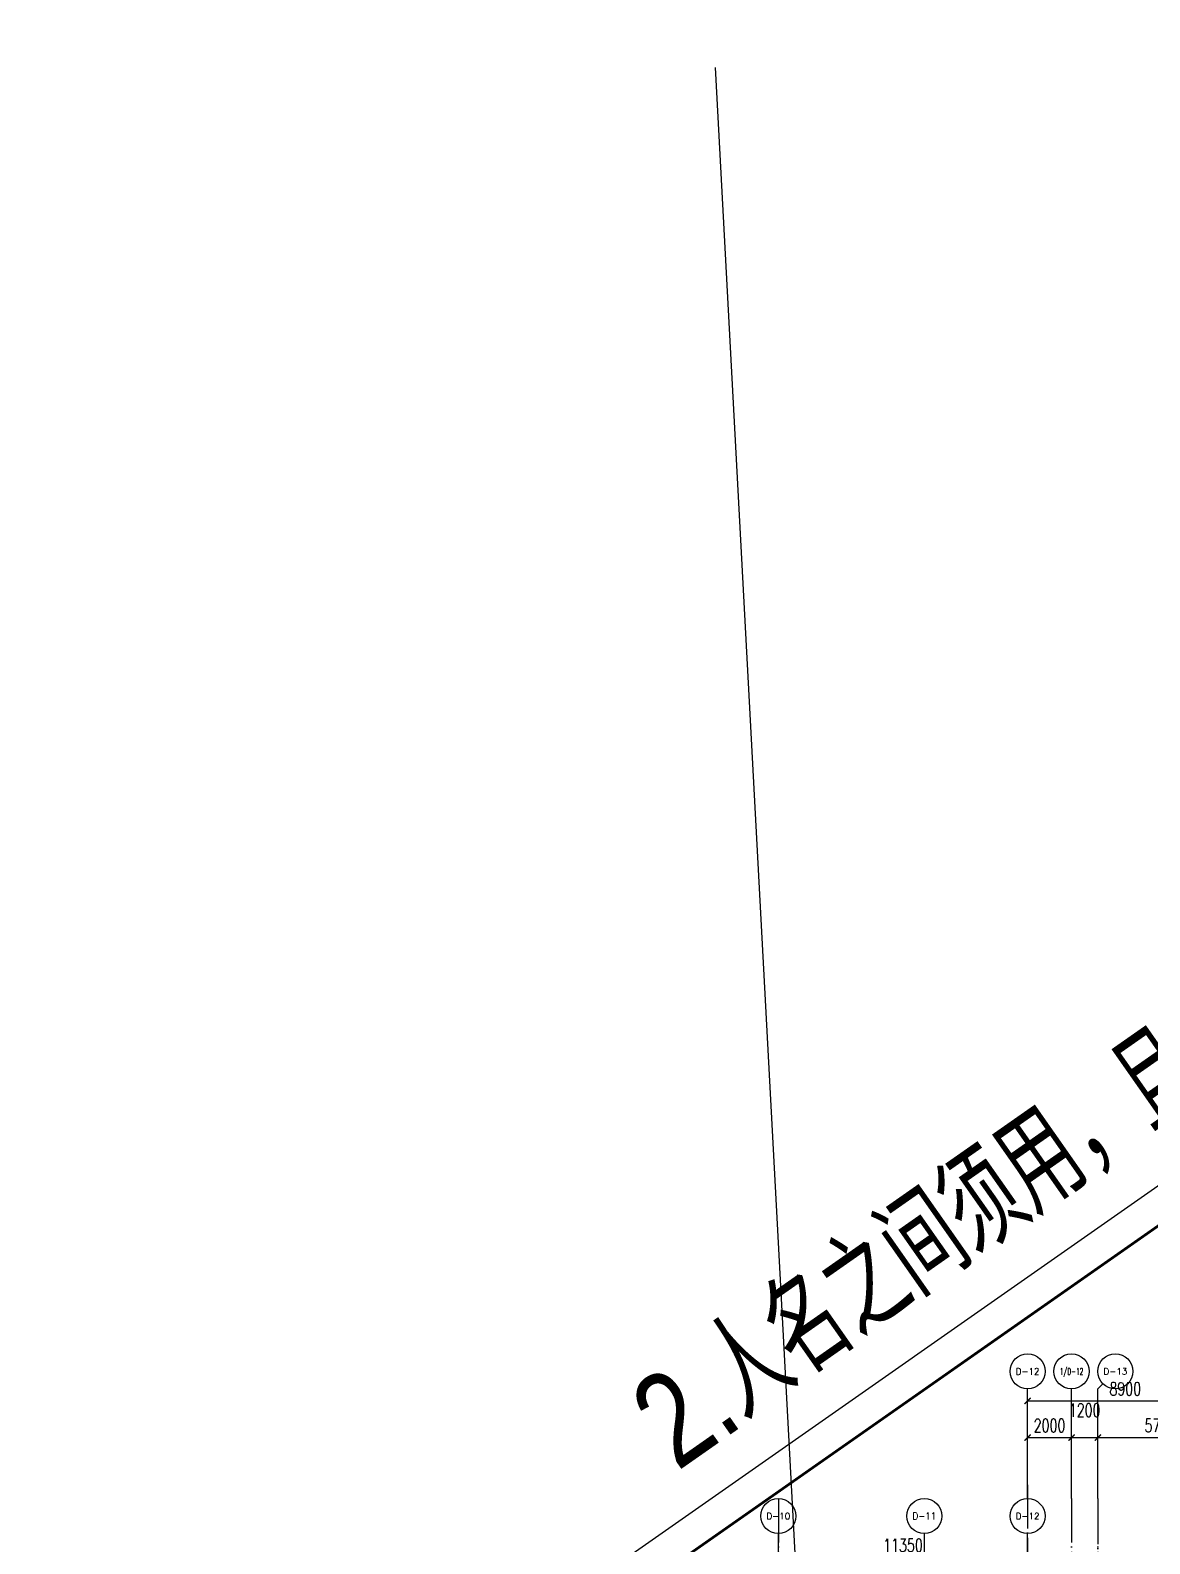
# Model space of a CAD drawing. Header units: millimetres. Extents: x 1089227 to 13101469, y 618865 to 10240562.
# Drawn here: x 3794853 to 3845838, y 4960504 to 5029464 of the extents above; entities that cross this region are included whole.
import ezdxf
from ezdxf.enums import TextEntityAlignment as Align

# ---------------------------------------------------------------- set-up
doc = ezdxf.new("R2010")
doc.units = ezdxf.units.MM
doc.header["$LTSCALE"] = 1000
doc.header["$PDMODE"] = 3
doc.header["$PDSIZE"] = 200
doc.linetypes.add('DOTE', pattern=[2.42, 2, -0.2, 0.02, -0.2])
doc.layers.get('0').update_dxf_attribs({"linetype": 'CONTINUOUS'})
doc.layers.get('Defpoints').update_dxf_attribs({"linetype": 'CONTINUOUS'})
doc.layers.add('0914调整', color=1, linetype='CONTINUOUS', plot=False)
doc.layers.add('TK-MEMO', color=8, linetype='CONTINUOUS', plot=False)
for name, color, linetype in [('AXIS', 3, 'CONTINUOUS'), ('AXIS_TEXT', 7, 'CONTINUOUS'), ('DOTE', 1, 'DOTE'), ('LWK-轴线-编号', 7, 'CONTINUOUS'), ('TK', 4, 'CONTINUOUS'), ('TK-TEXT', 7, 'CONTINUOUS'), ('VHBoundary', 4, 'CONTINUOUS')]:
    doc.layers.add(name, color=color, linetype=linetype)
doc.styles.add('_TCH_AXIS', font='COMPLEX', dxfattribs={"bigfont": 'AllInOneBig.shx'})
doc.styles.add('_TCH_DIM_T3', font='SIMPLEX', dxfattribs={"width": 0.705882, "bigfont": 'AllInOneBig.shx'})
doc.styles.add('COMPLEX', font='COMPLEX', dxfattribs={"bigfont": 'AllInOneBig.shx'})
doc.styles.add('SADITK', font='sadixcsg.shx', dxfattribs={"bigfont": 'AllInOneBig.shx'})
doc.styles.add('SADITK-SX', font='simfang.ttf', dxfattribs={"width": 0.7})
doc.dimstyles.new('_TCH_ARCH&&200', dxfattribs={"dimtxt": 595, "dimasz": 200, "dimexe": 500, "dimexo": 600, "dimgap": 252.5, "dimtad": 1, "dimdec": 0, "dimzin": 0, "dimdsep": 46, "dimtxsty": '_TCH_DIM_T3', "dimblk": 'ARCHTICK', "dimcen": 0.09, "dimclrt": 7, "dimazin": 2, "dimtfac": 1, "dimtdec": 0, "dimtix": 1, "dimtmove": 2, "dimatfit": 3, "dimfxl": 0, "dimtolj": 1, "dimtzin": 0, "dimarcsym": 0})

# ---------------------------------------------------------------- blocks, each defined once
blk = doc.blocks.new('template_31-施工图_A0_A0_1.0000_3fa9c08c64a9101061c9a26412af947e', base_point=(-1189, 0))
at = {"layer": 'TK'}
blk.add_lwpolyline([(-1189, 841), (1189, 841), (1189, 0), (-1189, 0)], close=True, dxfattribs=at)
at = {"layer": 'TK', "const_width": 0.8}
blk.add_lwpolyline([(-1164, 831), (-1164, 10), (1179, 10), (1179, 831)], close=True, dxfattribs=at)
at = {"layer": 'VHBoundary'}
blk.add_lwpolyline([(-1189, 841), (1189, 841), (1189, 0), (-1189, 0)], close=True, dxfattribs=at)
at = {"layer": 'TK-MEMO', "style": 'SADITK', "width": 0.8}
blk.add_text('2.人名之间须用，且只使用一个空格分隔，否则签字将出错。', height=28.5, dxfattribs=at).set_placement((407.72, 845.04), align=Align.BOTTOM_LEFT)
at = {"layer": 'TK-TEXT', "style": 'SADITK-SX', "width": 0.7}
for tag, p in [('市政会签', (-1176, 381.5)), ('园林会签', (-1176, 343.5)), ('幕墙会签', (-1176, 305.5)), ('装饰会签', (-1176, 267.5)), ('燃气会签', (-1176, 229.5)), ('暖通会签', (-1176, 191.5)), ('电气会签', (-1176, 153.5)), ('给排水会签', (-1176, 115.5)), ('结构会签', (-1176, 77.5)), ('建筑会签', (-1176, 39.5))]:
    blk.add_attdef(tag, text='', height=4, rotation=90, dxfattribs=at).set_placement(p, align=Align.MIDDLE_CENTER)
for tag, height, p in [('专业审定', 4, (1134.75, 268)), ('专业审核', 4, (1134.75, 248)), ('项目负责1', 4, (1134.75, 238)), ('项目负责2', 4, (1134.75, 228)), ('专业负责1', 4, (1134.75, 218)), ('专业负责2', 4, (1134.75, 208)), ('专业校对', 4, (1134.75, 198)), ('专业设计', 4, (1134.75, 188)), ('方案设计', 4, (1134.75, 178)), ('专业制图', 4, (1134.75, 168)), ('建设单位_001', 4, (1148.5, 140)), ('建设地点_001', 4, (1148.5, 124)), ('工程名称_001', 4, (1148.5, 106)), ('子项名称_001', 4, (1148.5, 86)), ('图纸名称_001', 4, (1148.5, 66)), ('版次', 4, (1129.5, 53)), ('日期', 4, (1165, 53)), ('图别', 4, (1129.5, 43)), ('图号', 4, (1165, 43)), ('合同号', 4, (1136, 30)), ('项目编号1', 2, (1114.06, 13.58)), ('阶段编号1', 2, (1132.25, 13.75)), ('子项编号1', 2, (1144.75, 13.75))]:
    blk.add_attdef(tag, text='', height=height, dxfattribs=at).set_placement(p, align=Align.MIDDLE_CENTER)
blk = doc.blocks.new('_ArchTick')
at = {"color": 0, "linetype": 'ByBlock', "const_width": 0.3}
blk.add_lwpolyline([(-0.71, -0.71), (0.71, 0.71)], dxfattribs=at)
blk = doc.blocks.new('*D401')
at = {"layer": 'AXIS', "color": 0, "lineweight": -2, "transparency": 16777216}
for p, q in [((-63900, 137950), (-63900, 140629)), ((-63900, 140129), (-61900, 140129)), ((-61900, 137950), (-61900, 140629))]:
    blk.add_line(p, q, dxfattribs=at)
at = {"layer": 'Defpoints', "color": 0, "transparency": 16777216}
for p in [(-61900, 140129), (-63900, 137350), (-61900, 137350)]:
    blk.add_point(p, dxfattribs=at)
at = {"layer": 'AXIS', "color": 0, "lineweight": -2, "transparency": 16777216, "xscale": 200, "yscale": 200, "zscale": 200, "rotation": 180}
blk.add_blockref('_ArchTick', (-63900, 140129), dxfattribs=at)
at = {"layer": 'AXIS', "color": 0, "lineweight": -2, "transparency": 16777216, "xscale": 200, "yscale": 200, "zscale": 200}
blk.add_blockref('_ArchTick', (-61900, 140129), dxfattribs=at)
at = {"layer": 'AXIS', "color": 7, "transparency": 16777216, "insert": (-62900, 140679), "char_height": 595, "attachment_point": 5, "style": '_TCH_DIM_T3'}
blk.add_mtext('\\A1;2000', dxfattribs=at)
blk = doc.blocks.new('*D402')
at = {"layer": 'AXIS', "color": 0, "lineweight": -2, "transparency": 16777216}
for p, q in [((-61900, 137950), (-61900, 140629)), ((-61900, 140129), (-60700, 140129)), ((-60700, 137950), (-60700, 140629))]:
    blk.add_line(p, q, dxfattribs=at)
at = {"layer": 'Defpoints', "color": 0, "transparency": 16777216}
for p in [(-60700, 140129), (-61900, 137350), (-60700, 137350)]:
    blk.add_point(p, dxfattribs=at)
at = {"layer": 'AXIS', "color": 0, "lineweight": -2, "transparency": 16777216, "xscale": 200, "yscale": 200, "zscale": 200, "rotation": 180}
blk.add_blockref('_ArchTick', (-61900, 140129), dxfattribs=at)
at = {"layer": 'AXIS', "color": 0, "lineweight": -2, "transparency": 16777216, "xscale": 200, "yscale": 200, "zscale": 200}
blk.add_blockref('_ArchTick', (-60700, 140129), dxfattribs=at)
at = {"layer": 'AXIS', "color": 7, "transparency": 16777216, "insert": (-61300, 141379), "char_height": 595, "attachment_point": 5, "style": '_TCH_DIM_T3'}
blk.add_mtext('\\A1;1200', dxfattribs=at)
blk = doc.blocks.new('*D403')
at = {"layer": 'AXIS', "color": 0, "lineweight": -2, "transparency": 16777216}
for p, q in [((-60700, 137950), (-60700, 140629)), ((-60700, 140129), (-55000, 140129)), ((-55000, 137950), (-55000, 140629))]:
    blk.add_line(p, q, dxfattribs=at)
at = {"layer": 'Defpoints', "color": 0, "transparency": 16777216}
for p in [(-55000, 140129), (-60700, 137350), (-55000, 137350)]:
    blk.add_point(p, dxfattribs=at)
at = {"layer": 'AXIS', "color": 0, "lineweight": -2, "transparency": 16777216, "xscale": 200, "yscale": 200, "zscale": 200, "rotation": 180}
blk.add_blockref('_ArchTick', (-60700, 140129), dxfattribs=at)
at = {"layer": 'AXIS', "color": 0, "lineweight": -2, "transparency": 16777216, "xscale": 200, "yscale": 200, "zscale": 200}
blk.add_blockref('_ArchTick', (-55000, 140129), dxfattribs=at)
at = {"layer": 'AXIS', "color": 7, "transparency": 16777216, "insert": (-57850, 140679), "char_height": 595, "attachment_point": 5, "style": '_TCH_DIM_T3'}
blk.add_mtext('\\A1;5700', dxfattribs=at)
blk = doc.blocks.new('_AXISO')
blk.add_circle((0, 0), 0.5)
at = {"layer": 'AXIS_TEXT', "style": 'COMPLEX', "width": 1.041667}
blk.add_attdef('A', text='', height=0.56, dxfattribs=at).set_placement((-0.25, -0.28), (0.25, -0.28), align=Align.FIT)
blk = doc.blocks.new('*D382')
at = {"layer": 'AXIS', "color": 0, "lineweight": -2, "transparency": 16777216}
for p, q in [((-63900, 137950), (-63900, 142298)), ((-55000, 137950), (-55000, 142298)), ((-63900, 141798), (-55000, 141798))]:
    blk.add_line(p, q, dxfattribs=at)
at = {"layer": 'Defpoints', "color": 0, "transparency": 16777216}
for p in [(-55000, 141798), (-63900, 137350), (-55000, 137350)]:
    blk.add_point(p, dxfattribs=at)
at = {"layer": 'AXIS', "color": 0, "lineweight": -2, "transparency": 16777216, "xscale": 200, "yscale": 200, "zscale": 200, "rotation": 180}
blk.add_blockref('_ArchTick', (-63900, 141798), dxfattribs=at)
at = {"layer": 'AXIS', "color": 0, "lineweight": -2, "transparency": 16777216, "xscale": 200, "yscale": 200, "zscale": 200}
blk.add_blockref('_ArchTick', (-55000, 141798), dxfattribs=at)
at = {"layer": 'AXIS', "color": 7, "transparency": 16777216, "insert": (-59450, 142348), "char_height": 595, "attachment_point": 5, "style": '_TCH_DIM_T3'}
blk.add_mtext('\\A1;8900', dxfattribs=at)
blk = doc.blocks.new('*D383')
at = {"layer": 'AXIS', "color": 0, "lineweight": -2, "transparency": 16777216}
for p, q in [((-75250, 131356), (-75250, 135172)), ((-63900, 131356), (-63900, 135172)), ((-75250, 134672), (-63900, 134672))]:
    blk.add_line(p, q, dxfattribs=at)
at = {"layer": 'Defpoints', "color": 0, "transparency": 16777216}
for p in [(-63900, 134672), (-75250, 130756), (-63900, 130756)]:
    blk.add_point(p, dxfattribs=at)
at = {"layer": 'AXIS', "color": 0, "lineweight": -2, "transparency": 16777216, "xscale": 200, "yscale": 200, "zscale": 200, "rotation": 180}
blk.add_blockref('_ArchTick', (-75250, 134672), dxfattribs=at)
at = {"layer": 'AXIS', "color": 0, "lineweight": -2, "transparency": 16777216, "xscale": 200, "yscale": 200, "zscale": 200}
blk.add_blockref('_ArchTick', (-63900, 134672), dxfattribs=at)
at = {"layer": 'AXIS', "color": 7, "transparency": 16777216, "insert": (-69575, 135222), "char_height": 595, "attachment_point": 5, "style": '_TCH_DIM_T3'}
blk.add_mtext('\\A1;11350', dxfattribs=at)
blk = doc.blocks.new('裙房轴网260428')
at = {"layer": 'AXIS'}
for p, q in [((-63900, 137349.7), (-63900, 142345.3)), ((-61900, 137349.7), (-61900, 142345.3)), ((-60465.7, 142579.6), (-60700, 142345.3)), ((-60700, 137349.7), (-60700, 142345.3)), ((-75250, 130755.9), (-75250, 135751.5)), ((-68600, 130755.9), (-68600, 135751.5)), ((-63900, 130755.9), (-63900, 135751.5))]:
    blk.add_line(p, q, dxfattribs=at)
at = {"layer": 'DOTE', "color": 16, "linetype": 'DOTE'}
for p, q in [((-63900, 137981.8), (-63900, -1000)), ((-75250, 137349.7), (-75250, -1000)), ((-61900, 137349.7), (-61900, 86306.7)), ((-60700, 137349.7), (-60700, 104600)), ((-60700, 137269.1), (-60700, -1000))]:
    blk.add_line(p, q, dxfattribs=at)
at = {"layer": 'AXIS'}
ref = blk.add_blockref('_AXISO', (-63900, 143145.3), dxfattribs=dict(at, xscale=1600, yscale=1600, zscale=1600))
ref.add_attrib('A', 'D-12', dxfattribs={"layer": 'LWK-轴线-编号', "height": 302.69, "style": '_TCH_AXIS', "width": 0.971591}).set_placement((-64439.2, 142993.9), (-63360.8, 142993.9), align=Align.FIT)
ref = blk.add_blockref('_AXISO', (-61900, 143145.3), dxfattribs=dict(at, xscale=1600, yscale=1600, zscale=1600))
ref.add_attrib('A', '1/D-12', dxfattribs={"layer": 'LWK-轴线-编号', "height": 302.69, "style": '_TCH_AXIS', "width": 0.65625}).set_placement((-62439.2, 142993.9), (-61360.8, 142993.9), align=Align.FIT)
ref = blk.add_blockref('_AXISO', (-59900, 143145.3), dxfattribs=dict(at, xscale=1600, yscale=1600, zscale=1600))
ref.add_attrib('A', 'D-13', dxfattribs={"layer": 'LWK-轴线-编号', "height": 294.69, "style": '_TCH_AXIS'}).set_placement((-60440.3, 142997.9), (-59359.7, 142997.9), align=Align.FIT)
ref = blk.add_blockref('_AXISO', (-75250, 136551.5), dxfattribs=dict(at, xscale=1600, yscale=1600, zscale=1600))
ref.add_attrib('A', 'D-10', dxfattribs={"layer": 'LWK-轴线-编号', "height": 294.69, "style": '_TCH_AXIS'}).set_placement((-75790.3, 136404.2), (-74709.7, 136404.2), align=Align.FIT)
ref = blk.add_blockref('_AXISO', (-68600, 136551.5), dxfattribs=dict(at, xscale=1600, yscale=1600, zscale=1600))
ref.add_attrib('A', 'D-11', dxfattribs={"layer": 'LWK-轴线-编号', "height": 313.6, "style": '_TCH_AXIS'}).set_placement((-69137.6, 136394.7), (-68062.4, 136394.7), align=Align.FIT)
ref = blk.add_blockref('_AXISO', (-63900, 136551.5), dxfattribs=dict(at, xscale=1600, yscale=1600, zscale=1600))
ref.add_attrib('A', 'D-12', dxfattribs={"layer": 'LWK-轴线-编号', "height": 294.69, "style": '_TCH_AXIS'}).set_placement((-64440.3, 136404.2), (-63359.7, 136404.2), align=Align.FIT)
for p1, p2, distance, picture, middle in [((-63900, 137349.7), (-55000, 137349.7), 4447.9, '*D382', (-59450, 142347.6)), ((-63900, 137349.7), (-61900, 137349.7), 2779.3, '*D401', (-62900, 140679)), ((-60700, 137349.7), (-55000, 137349.7), 2779.3, '*D403', (-57850, 140679)), ((-75250, 130755.9), (-63900, 130755.9), 3915.7, '*D383', (-69575, 135221.7))]:
    dim = blk.add_aligned_dim(p1=p1, p2=p2, distance=distance, dimstyle='_TCH_ARCH&&200', dxfattribs=at)
    dim.commit()
    dim.dimension.update_dxf_attribs({"geometry": picture, "text_midpoint": middle})
dim = blk.add_linear_dim(base=(-60700, 140129), p1=(-61900, 137349.7), p2=(-60700, 137349.7), angle=0, dimstyle='_TCH_ARCH&&200', dxfattribs=at)
dim.commit()
dim.dimension.update_dxf_attribs({"geometry": '*D402', "text_midpoint": (-61300, 141379), "dimtype": 129})
blk = doc.blocks.new('04地块地下轴网260428')
blk.add_blockref('裙房轴网260428', (0, 0))

msp = doc.modelspace()

# ---------------------------------------------------------------- linework, layer by layer
at = {"layer": '0914调整'}
msp.add_lwpolyline([(3832620.715, 4905387.45), (3826064.628, 5027770.456)], dxfattribs=at)

# ---------------------------------------------------------------- block references
at = {"xscale": 150, "yscale": 150, "zscale": 150, "rotation": 35.00532206532363}
msp.add_blockref('template_31-施工图_A0_A0_1.0000_3fa9c08c64a9101061c9a26412af947e', (3701586.318, 4721512.406), dxfattribs=at)
msp.add_blockref('04地块地下轴网260428', (3904175.334, 4825211.796))

doc.saveas('drawing.dxf')
